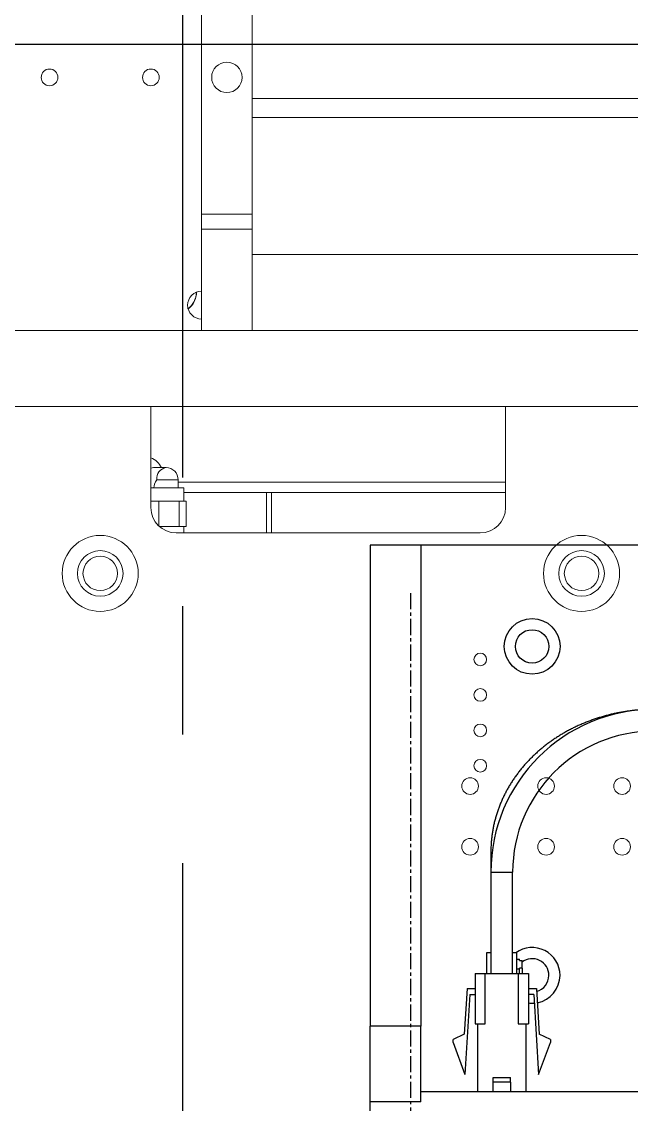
# Model space of a CAD drawing. Extents: x 500 to 100500, y -14500 to 21140.
# Drawn here: x 7231 to 7351.3, y -5532.5 to -5318.6 of the extents above; entities that cross this region are included whole.
import ezdxf

# ---------------------------------------------------------------- set-up
doc = ezdxf.new("R2010")
doc.units = 0
doc.linetypes.add('CENTER', pattern=[10.16, 6.35, -1.27, 1.27, -1.27])
doc.layers.get('0').update_dxf_attribs({"linetype": 'CONTINUOUS'})
for name, color, linetype in [('Center', 1, 'CENTER'), ('D', 7, 'CONTINUOUS'), ('SLD-0', 7, 'CONTINUOUS')]:
    doc.layers.add(name, color=color, linetype=linetype)

# ---------------------------------------------------------------- blocks, each defined once
blk = doc.blocks.new('KZXCVASDF123')
at = {"color": 7, "linetype": 'Continuous', "lineweight": 18}
for p, q in [((-57804.57, -66117.67, 21.36), (-57804.57, -66239.67, 21.36)), ((-57794.57, -66117.67, 21.36), (-57794.57, -66239.67, 21.36)), ((-57794.57, -66216.84, 21.36), (-57174.57, -66216.84, 21.36)), ((-57794.57, -66220.57, 21.36), (-57501.91, -66220.57, 21.36)), ((-57804.57, -66239.67, 21.36), (-57794.57, -66239.67, 21.36)), ((-57804.57, -66242.67, 21.36), (-57804.57, -66239.67, 21.36)), ((-57794.57, -66239.67, 21.36), (-57794.57, -66242.67, 21.36)), ((-57794.57, -66242.67, 21.36), (-57804.57, -66242.67, 21.36)), ((-57804.57, -66262.67, 21.36), (-57804.57, -66242.67, 21.36)), ((-57794.57, -66262.67, 21.36), (-57794.57, -66242.67, 21.36)), ((-57604.57, -66247.67, 21.36), (-57794.57, -66247.67, 21.36)), ((-57914.57, -66262.67, 21.36), (-57504.57, -66262.67, 21.36)), ((-57914.57, -66277.67, 21.36), (-57504.57, -66277.67, 21.36)), ((-57719.57, -66277.67, 21.36), (-57914.57, -66277.67, 21.36)), ((-57814.57, -66277.67, 21.36), (-57814.57, -66297.67, 21.36)), ((-57744.57, -66297.67, 21.36), (-57744.57, -66277.67, 21.36)), ((-57814.05, -66289.77, 21.36), (-57814.57, -66289.87, 21.36)), ((-57811.57, -66289.77, 21.36), (-57814.05, -66289.77, 21.36)), ((-57813.42, -66292.17, 21.36), (-57809.17, -66292.17, 21.36)), ((-57809.17, -66293.74, 21.36), (-57809.17, -66292.17, 21.36)), ((-57809.17, -66292.67, 21.36), (-57744.57, -66292.67, 21.36)), ((-57814.57, -66293.74, 21.36), (-57808.07, -66293.74, 21.36)), ((-57808.07, -66296.37, 21.36), (-57808.07, -66293.74, 21.36)), ((-57808.07, -66294.67, 21.36), (-57791.76, -66294.67, 21.36)), ((-57791.76, -66294.67, 21.36), (-57791.76, -66302.67, 21.36)), ((-57790.76, -66294.67, 21.36), (-57791.76, -66294.67, 21.36)), ((-57790.76, -66302.67, 21.36), (-57790.76, -66294.67, 21.36)), ((-57790.76, -66294.67, 21.36), (-57744.57, -66294.67, 21.36)), ((-57814.57, -66296.37, 21.36), (-57814.27, -66296.37, 21.36)), ((-57814.27, -66296.37, 21.36), (-57812.98, -66296.37, 21.36)), ((-57812.98, -66296.37, 21.36), (-57812.98, -66301.33, 21.36)), ((-57812.98, -66296.37, 21.36), (-57810.99, -66296.37, 21.36)), ((-57810.99, -66296.37, 21.36), (-57808.99, -66296.37, 21.36)), ((-57808.99, -66296.37, 21.36), (-57808.99, -66301.37, 21.36)), ((-57808.99, -66296.37, 21.36), (-57808.29, -66296.37, 21.36)), ((-57808.29, -66296.37, 21.36), (-57807.58, -66296.37, 21.36)), ((-57807.58, -66296.37, 21.36), (-57807.58, -66301.37, 21.36)), ((-57812.93, -66301.37, 21.36), (-57810.99, -66301.37, 21.36)), ((-57810.99, -66301.37, 21.36), (-57808.99, -66301.37, 21.36)), ((-57809.57, -66302.67, 21.36), (-57749.57, -66302.67, 21.36)), ((-57808.99, -66301.37, 21.36), (-57808.29, -66301.37, 21.36)), ((-57808.29, -66301.37, 21.36), (-57807.58, -66301.37, 21.36)), ((-57808.07, -66302.67, 21.36), (-57808.07, -66301.37, 21.36))]:
    blk.add_line(p, q, dxfattribs=at)
for centre, radius in [((-57834.57, -66212.67, 21.36), 1.65), ((-57814.57, -66212.67, 21.36), 1.65), ((-57799.57, -66212.67, 21.36), 3), ((-57824.57, -66310.67, 21.36), 7.5), ((-57729.57, -66310.67, 21.36), 7.5), ((-57824.57, -66310.67, 21.36), 4.5), ((-57824.57, -66310.67, 21.36), 3.4), ((-57729.57, -66310.67, 21.36), 4.5), ((-57729.57, -66310.67, 21.36), 3.4), ((-57749.57, -66327.67, 21.36), 1.25), ((-57749.57, -66334.67, 21.36), 1.25), ((-57749.57, -66341.67, 21.36), 1.25), ((-57749.57, -66348.67, 21.36), 1.25), ((-57751.57, -66352.67, 21.36), 1.65), ((-57736.57, -66352.67, 21.36), 1.65), ((-57721.57, -66352.67, 21.36), 1.65), ((-57751.57, -66364.67, 21.36), 1.65), ((-57736.57, -66364.67, 21.36), 1.65), ((-57721.57, -66364.67, 21.36), 1.65)]:
    blk.add_circle(centre, radius, dxfattribs=at)
for centre, radius, start, end in [((-57804.57, -66257.67, 21.36), 2.75, 90, 180), ((-57809.57, -66255.17, 21.36), 3.95, 305.3158, 0.6029), ((-57809.57, -66255.17, 21.36), 4, 305.3158, 0.8817), ((-57804.57, -66257.67, 21.36), 2.75, 180, 270), ((-57815.84, -66291.33, 21.36), 3.71, 24.8026, 69.942), ((-57811.25, -66291.93, 21.36), 2.18, 98.3388, 186.4183), ((-57811.57, -66292.17, 21.36), 2.4, 0, 90), ((-57809.57, -66297.67, 21.36), 5, 180, 270), ((-57749.57, -66297.67, 21.36), 5, 270, 0)]:
    blk.add_arc(centre, radius, start, end, dxfattribs=at)
blk.add_ellipse((-57811.57, -66292.17, 21.36), major_axis=(2.17, 2.17), ratio=0.470743, start_param=2.010766, end_param=2.723846, dxfattribs=at)
blk = doc.blocks.new('KJ특성 TURN')
at = {"layer": 'Center', "ltscale": 0.5}
blk.add_line((9120.78, -70830.59), (9120.78, -71399.09), dxfattribs=at)
at = {"layer": 'SLD-0'}
for p, q in [((9112.78, -70821.09), (9112.78, -70916.09)), ((9122.78, -70821.09), (9112.78, -70821.09)), ((9272.78, -70821.09), (9122.78, -70821.09)), ((9122.78, -70821.09), (9122.78, -70916.09)), ((9136.63, -70881.67), (9136.63, -70885.69)), ((9136.63, -70885.69), (9136.63, -70905.69)), ((9136.63, -70885.69), (9138.78, -70885.69)), ((9138.78, -70885.69), (9140.93, -70885.69)), ((9140.93, -70905.69), (9140.93, -70885.69)), ((9136.63, -70901.63), (9135.78, -70901.63)), ((9135.78, -70901.63), (9135.78, -70905.69)), ((9141.78, -70901.63), (9140.93, -70901.63)), ((9141.78, -70902.88), (9141.78, -70901.63)), ((9141.78, -70902.88), (9142.28, -70902.88)), ((9141.78, -70904.88), (9141.78, -70902.88)), ((9142.28, -70903.13), (9142.28, -70902.88)), ((9142.28, -70903.13), (9142.78, -70903.13)), ((9142.78, -70904.63), (9142.78, -70903.13)), ((9133.53, -70905.69), (9133.53, -70915.69)), ((9133.53, -70905.69), (9135.53, -70905.69)), ((9135.53, -70915.69), (9135.53, -70905.69)), ((9135.53, -70905.69), (9142.03, -70905.69)), ((9142.28, -70904.88), (9141.78, -70904.88)), ((9141.78, -70905.69), (9141.78, -70904.88)), ((9142.03, -70905.69), (9142.03, -70915.69)), ((9142.03, -70905.69), (9144.03, -70905.69)), ((9142.78, -70904.63), (9142.28, -70904.63)), ((9142.28, -70904.88), (9142.28, -70904.63)), ((9142.28, -70905.69), (9142.28, -70904.88)), ((9142.78, -70904.63), (9142.78, -70905.69)), ((9144.03, -70905.69), (9144.03, -70915.69)), ((9131.93, -70908.69), (9131.38, -70917.69)), ((9132.49, -70909.85), (9131.51, -70925.69)), ((9131.93, -70908.69), (9133.53, -70908.69)), ((9132.49, -70909.85), (9133.53, -70909.85)), ((9144.03, -70908.69), (9145.63, -70908.69)), ((9145.08, -70909.85), (9144.03, -70909.85)), ((9145.08, -70909.85), (9146.05, -70925.69)), ((9145.63, -70908.69), (9146.19, -70917.69)), ((9122.78, -70916.09), (9112.78, -70916.09)), ((9112.78, -70931.09), (9112.78, -70916.09)), ((9122.78, -70929.09), (9122.78, -70916.09)), ((9133.53, -70915.69), (9135.53, -70915.69)), ((9134.03, -70929.09), (9134.03, -70915.69)), ((9142.03, -70915.69), (9144.03, -70915.69)), ((9143.53, -70915.69), (9143.53, -70929.09)), ((9131.38, -70917.69), (9129.17, -70918.73)), ((9129.17, -70919.34), (9129.17, -70918.73)), ((9148.4, -70918.73), (9146.19, -70917.69)), ((9148.4, -70918.73), (9148.4, -70919.34)), ((9129.17, -70919.34), (9131.51, -70925.69)), ((9146.05, -70925.69), (9148.4, -70919.34)), ((9137.08, -70927.19), (9137.08, -70926.29)), ((9137.08, -70926.29), (9140.48, -70926.29)), ((9140.48, -70927.19), (9137.08, -70927.19)), ((9137.08, -70929.09), (9137.08, -70927.19)), ((9140.48, -70927.19), (9140.48, -70926.29)), ((9140.48, -70927.19), (9140.48, -70929.09)), ((9178.78, -70929.09), (9122.78, -70929.09)), ((9122.78, -70931.09), (9122.78, -70929.09)), ((9122.78, -70931.09), (9112.78, -70931.09)), ((9112.78, -70944.09), (9112.78, -70931.09))]:
    blk.add_line(p, q, dxfattribs=at)
for radius in [5.5, 3.3]:
    blk.add_circle((9144.78, -70841.09), radius, dxfattribs=at)
for centre, radius, start, end in [((9168.78, -70885.69), 32.15, 90, 180), ((9168.78, -70885.69), 27.85, 90, 180), ((9137.32, -70881.64), 0.687, 182.7133, 224.7918), ((9144.78, -70906.09), 5.5, 0, 125.9118), ((9144.78, -70906.09), 3.3, 0, 127.3052), ((9144.78, -70906.09), 3.3, 285.5655, 0), ((9144.78, -70906.09), 5.5, 280.7092, 0), ((9144.78, -70906.09), 5.5, 262.1625, 274.2194)]:
    blk.add_arc(centre, radius, start, end, dxfattribs=at)
blk.add_open_spline([(9168.78, -70853.54), (9168.47, -70853.54), (9168.02, -70853.54), (9167.36, -70853.57), (9166.8, -70853.59), (9166.13, -70853.63), (9165.43, -70853.69), (9164.7, -70853.76), (9163.94, -70853.86), (9163.17, -70853.97), (9162.38, -70854.1), (9161.59, -70854.25), (9160.79, -70854.42), (9159.99, -70854.61), (9159.19, -70854.82), (9158.39, -70855.05), (9157.59, -70855.29), (9156.79, -70855.56), (9156, -70855.85), (9155.21, -70856.16), (9154.43, -70856.49), (9153.66, -70856.84), (9152.9, -70857.2), (9152.15, -70857.59), (9151.4, -70857.99), (9150.67, -70858.42), (9149.95, -70858.86), (9149.25, -70859.32), (9148.55, -70859.8), (9147.87, -70860.29), (9147.21, -70860.8), (9146.56, -70861.33), (9145.93, -70861.88), (9145.31, -70862.44), (9144.71, -70863.01), (9144.13, -70863.61), (9143.56, -70864.21), (9143.02, -70864.83), (9142.49, -70865.47), (9141.99, -70866.11), (9141.5, -70866.77), (9141.04, -70867.45), (9140.59, -70868.13), (9140.17, -70868.83), (9139.77, -70869.53), (9139.39, -70870.25), (9139.04, -70870.98), (9138.71, -70871.71), (9138.4, -70872.46), (9138.12, -70873.21), (9137.86, -70873.97), (9137.62, -70874.74), (9137.41, -70875.51), (9137.22, -70876.29), (9137.06, -70877.08), (9136.92, -70877.87), (9136.81, -70878.66), (9136.73, -70879.46), (9136.67, -70880.26), (9136.64, -70881), (9136.64, -70881.47), (9136.64, -70881.67)], degree=3, knots=[0, 0, 0, 0, 0.019025, 0.026651, 0.039325, 0.052481, 0.066594, 0.081327, 0.096546, 0.112143, 0.128041, 0.144182, 0.160525, 0.177035, 0.193687, 0.210461, 0.227339, 0.244308, 0.261358, 0.278478, 0.295661, 0.312901, 0.33019, 0.347526, 0.364903, 0.382317, 0.399766, 0.417246, 0.434755, 0.452291, 0.469852, 0.487436, 0.505041, 0.522666, 0.540311, 0.557973, 0.575652, 0.593346, 0.611056, 0.628781, 0.64652, 0.664273, 0.682039, 0.699818, 0.71761, 0.735416, 0.753234, 0.771066, 0.788912, 0.806771, 0.824645, 0.842534, 0.860438, 0.878359, 0.896296, 0.914251, 0.932224, 0.950217, 0.968229, 0.986263, 1, 1, 1, 1], dxfattribs=at)
blk = doc.blocks.new('KJVision F')
at = {"layer": 'Center', "ltscale": 20}
blk.add_line((8497.12, -70631.77, -10.47), (8497.12, -72337.14, -10.47), dxfattribs=at)
at = {"layer": 'D', "color": 2, "elevation": -10.47}
blk.add_lwpolyline([(8347.12, -70673.15), (8796.12, -70673.15), (8796.12, -71085.15), (8347.12, -71085.15)], close=True, dxfattribs=at)
at = {"layer": 'Center'}
blk.add_blockref('KJ특성 TURN', (-578.66, 48.95, -10.47), dxfattribs=at)

msp = doc.modelspace()

# ---------------------------------------------------------------- block references
msp.add_blockref('KJVision F', (-1234.37, 65350.1, -65.34))
at = {"layer": 'D', "color": 1}
msp.add_blockref('KZXCVASDF123', (65071.07, 60883.04, -31.83), dxfattribs=at)

doc.saveas('drawing.dxf')
